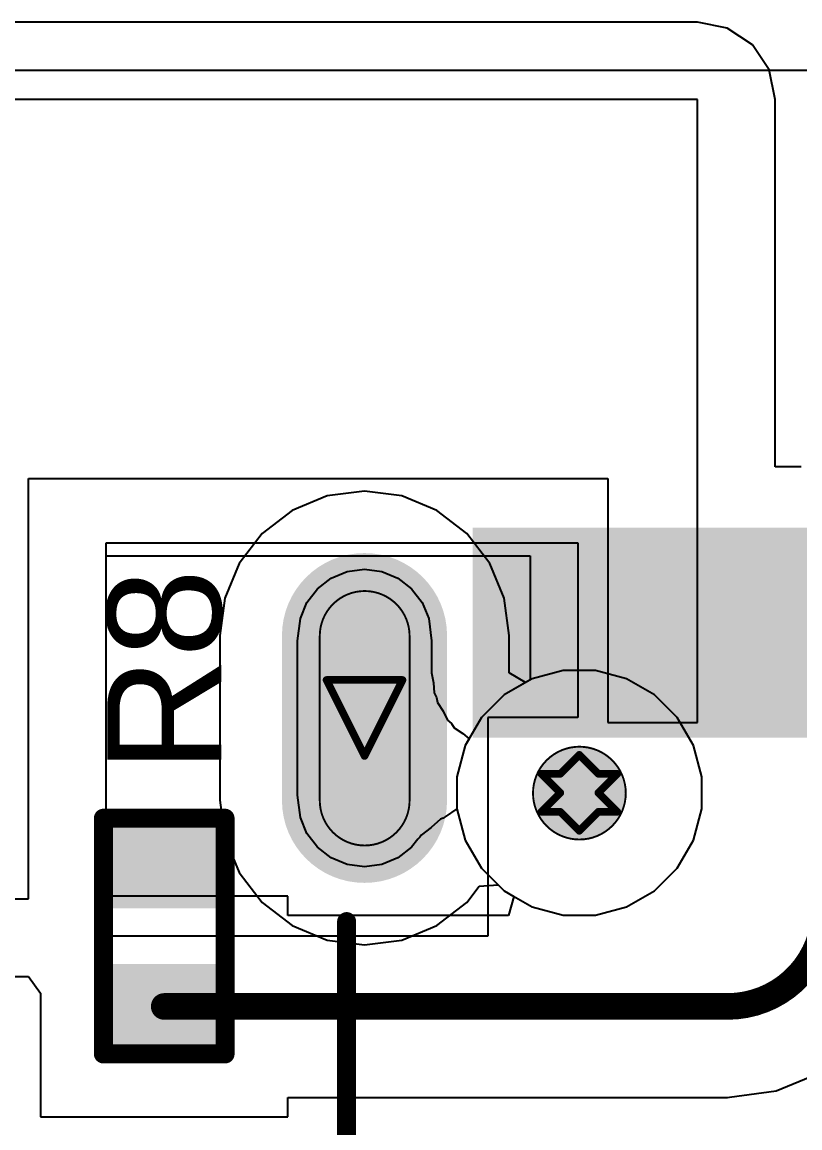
# Model space of a CAD drawing. Header units: inches. Extents: x -5 to 501, y -9 to 81.
# Drawn here: x 81.54 to 86.74, y 2.71 to 10.09 of the extents above; entities that cross this region are included whole.
import ezdxf

# ---------------------------------------------------------------- set-up
doc = ezdxf.new("R2010")
doc.units = ezdxf.units.IN
for name, color, linetype in [('Bottom Layer', 5, 'Continuous'), ('Bottom Solder', 6, 'Continuous'), ('Drill Drawing', 1, 'Continuous'), ('Ground', 16, 'Continuous'), ('Mechanical 4', 56, 'Continuous'), ('Multi-Layer', 9, 'Continuous'), ('Pad Holes', 156, 'Continuous'), ('Power', 76, 'Continuous'), ('Top Layer', 1, 'Continuous'), ('Top Overlay', 2, 'Continuous'), ('Top Paste', 8, 'Continuous'), ('Top Solder', 216, 'Continuous')]:
    doc.layers.add(name, color=color, linetype=linetype)
doc.styles.add('Arial', font='', dxfattribs={"height": 0.2})
doc.styles.get('Arial').set_extended_font_data('Arial')

msp = doc.modelspace()

# ---------------------------------------------------------------- hatches: boundary and pattern name
at = {"layer": 'Bottom Layer'}
h = msp.add_hatch(color=5, dxfattribs=at)
edge = h.paths.add_edge_path()
edge.add_arc((83.829, 5.995), 0.45, 0, 180)
edge.add_line((83.379, 5.995), (83.379, 4.895))
edge.add_arc((83.829, 4.895), 0.45, 180, 360)
edge.add_line((84.279, 4.895), (84.279, 5.995))
at = {"layer": 'Bottom Solder'}
h = msp.add_hatch(color=6, dxfattribs=at)
edge = h.paths.add_edge_path()
edge.add_arc((83.829, 5.995), 0.5516, 0, 180)
edge.add_line((83.2774, 5.995), (83.2774, 4.895))
edge.add_arc((83.829, 4.895), 0.5516, 180, 360)
edge.add_line((84.3806, 4.895), (84.3806, 5.995))
h = msp.add_hatch(color=6, dxfattribs=at)
edge = h.paths.add_edge_path()
edge.add_arc((85.264, 4.945), 0.1016, 0, 360)
at = {"layer": 'Ground'}
h = msp.add_hatch(color=16, dxfattribs=at)
edge = h.paths.add_edge_path()
edge.add_arc((83.829, 5.995), 0.45, 0, 180)
edge.add_line((83.379, 5.995), (83.379, 4.895))
edge.add_arc((83.829, 4.895), 0.45, 180, 360)
edge.add_line((84.279, 4.895), (84.279, 5.995))
at = {"layer": 'Multi-Layer'}
h = msp.add_hatch(color=9, dxfattribs=at)
edge = h.paths.add_edge_path()
edge.add_arc((83.829, 5.995), 0.45, 0, 180)
edge.add_line((83.379, 5.995), (83.379, 4.895))
edge.add_arc((83.829, 4.895), 0.45, 180, 360)
edge.add_line((84.279, 4.895), (84.279, 5.995))
at = {"layer": 'Pad Holes'}
h = msp.add_hatch(color=7, dxfattribs=at)
edge = h.paths.add_edge_path()
edge.add_arc((83.829, 4.895), 0.3, 180, 360)
edge.add_line((84.129, 4.895), (84.129, 5.995))
edge.add_arc((83.829, 5.995), 0.3, 0, 180)
edge.add_line((83.529, 5.995), (83.529, 4.895))
h = msp.add_hatch(color=7, dxfattribs=at)
edge = h.paths.add_edge_path()
edge.add_arc((85.264, 4.945), 0.31, 0, 360)
at = {"layer": 'Power'}
h = msp.add_hatch(color=76, dxfattribs=at)
edge = h.paths.add_edge_path()
edge.add_arc((83.829, 5.995), 0.45, 0, 180)
edge.add_line((83.379, 5.995), (83.379, 4.895))
edge.add_arc((83.829, 4.895), 0.45, 180, 360)
edge.add_line((84.279, 4.895), (84.279, 5.995))
at = {"layer": 'Top Layer'}
for points in [[(84.654, 6.615), (85.254, 6.615), (85.254, 5.415), (84.654, 5.415)], [(85.454, 6.615), (86.054, 6.615), (86.054, 5.415), (85.454, 5.415)], [(86.254, 6.615), (86.554, 6.615), (86.554, 5.415), (86.254, 5.415)], [(82.8084, 4.2291), (82.1734, 4.2291), (82.1734, 4.6863), (82.8084, 4.6863)], [(82.8084, 3.2893), (82.1734, 3.2893), (82.1734, 3.7465), (82.8084, 3.7465)]]:
    msp.add_hatch(color=1, dxfattribs=at).paths.add_polyline_path(points)
h = msp.add_hatch(color=1, dxfattribs=at)
edge = h.paths.add_edge_path()
edge.add_arc((83.829, 5.995), 0.45, 0, 180)
edge.add_line((83.379, 5.995), (83.379, 4.895))
edge.add_arc((83.829, 4.895), 0.45, 180, 360)
edge.add_line((84.279, 4.895), (84.279, 5.995))
at = {"layer": 'Top Paste'}
for points in [[(84.654, 6.615), (85.254, 6.615), (85.254, 5.415), (84.654, 5.415)], [(85.454, 6.615), (86.054, 6.615), (86.054, 5.415), (85.454, 5.415)], [(86.254, 6.615), (86.554, 6.615), (86.554, 5.415), (86.254, 5.415)], [(82.8084, 4.2291), (82.1734, 4.2291), (82.1734, 4.6863), (82.8084, 4.6863)], [(82.8084, 3.2893), (82.1734, 3.2893), (82.1734, 3.7465), (82.8084, 3.7465)]]:
    msp.add_hatch(color=8, dxfattribs=at).paths.add_polyline_path(points)
at = {"layer": 'Top Solder'}
for points in [[(84.5524, 6.7166), (85.3556, 6.7166), (85.3556, 5.3134), (84.5524, 5.3134)], [(85.3524, 6.7166), (86.1556, 6.7166), (86.1556, 5.3134), (85.3524, 5.3134)], [(86.1524, 6.7166), (86.6556, 6.7166), (86.6556, 5.3134), (86.1524, 5.3134)], [(86.6524, 6.7166), (87.1556, 6.7166), (87.1556, 5.3134), (86.6524, 5.3134)], [(82.8634, 4.1741), (82.1184, 4.1741), (82.1184, 4.7413), (82.8634, 4.7413)], [(82.8634, 3.2343), (82.1184, 3.2343), (82.1184, 3.8015), (82.8634, 3.8015)]]:
    msp.add_hatch(color=216, dxfattribs=at).paths.add_polyline_path(points)
h = msp.add_hatch(color=216, dxfattribs=at)
edge = h.paths.add_edge_path()
edge.add_arc((83.829, 5.995), 0.5516, 0, 180)
edge.add_line((83.2774, 5.995), (83.2774, 4.895))
edge.add_arc((83.829, 4.895), 0.5516, 180, 360)
edge.add_line((84.3806, 4.895), (84.3806, 5.995))
h = msp.add_hatch(color=216, dxfattribs=at)
edge = h.paths.add_edge_path()
edge.add_arc((85.264, 4.945), 0.1016, 0, 360)

# ---------------------------------------------------------------- linework, layer by layer
at = {"layer": 'Bottom Layer'}
for p, q in [((73.6905, 9.7733), (87.0931, 9.7733)), ((85.1563, 5.763), (84.9483, 5.7072)), ((85.3717, 5.763), (85.1563, 5.763)), ((85.5798, 5.7072), (85.3717, 5.763)), ((84.9483, 5.7072), (84.7618, 5.5996)), ((85.7663, 5.5996), (85.5798, 5.7072)), ((84.7618, 5.5996), (84.6095, 5.4473)), ((85.9186, 5.4473), (85.7663, 5.5996)), ((84.6095, 5.4473), (84.5018, 5.2607)), ((86.0263, 5.2607), (85.9186, 5.4473)), ((84.5018, 5.2607), (84.446, 5.0527)), ((86.082, 5.0527), (86.0263, 5.2607)), ((84.446, 5.0527), (84.446, 4.8373)), ((86.082, 4.8373), (86.082, 5.0527)), ((84.446, 4.8373), (84.5018, 4.6293)), ((86.0263, 4.6293), (86.082, 4.8373)), ((84.5018, 4.6293), (84.6095, 4.4427)), ((85.9186, 4.4427), (86.0263, 4.6293)), ((84.6095, 4.4427), (84.7618, 4.2904)), ((85.7663, 4.2904), (85.9186, 4.4427)), ((84.7618, 4.2904), (84.9483, 4.1827)), ((85.5798, 4.1827), (85.7663, 4.2904)), ((84.9483, 4.1827), (85.1563, 4.127)), ((85.3717, 4.127), (85.5798, 4.1827)), ((85.1563, 4.127), (85.3717, 4.127))]:
    msp.add_line(p, q, dxfattribs=at)
at = {"layer": 'Drill Drawing'}
for points in [[(83.575, 5.699, 0.0508, 0.0508, 0), (84.083, 5.699, 0.0508, 0.0508, 0)], [(83.575, 5.699, 0.0508, 0.0508, 0), (83.829, 5.191, 0.0508, 0.0508, 0)], [(83.829, 5.191, 0.0508, 0.0508, 0), (84.083, 5.699, 0.0508, 0.0508, 0)], [(85.137, 5.072, 0.0508, 0.0508, 0), (85.264, 5.199, 0.0508, 0.0508, 0)], [(85.264, 5.199, 0.0508, 0.0508, 0), (85.391, 5.072, 0.0508, 0.0508, 0)], [(85.01, 5.072, 0.0508, 0.0508, 0), (85.137, 4.945, 0.0508, 0.0508, 0)], [(85.01, 5.072, 0.0508, 0.0508, 0), (85.137, 5.072, 0.0508, 0.0508, 0)], [(85.391, 5.072, 0.0508, 0.0508, 0), (85.518, 5.072, 0.0508, 0.0508, 0)], [(85.391, 4.945, 0.0508, 0.0508, 0), (85.518, 5.072, 0.0508, 0.0508, 0)], [(85.01, 4.818, 0.0508, 0.0508, 0), (85.137, 4.945, 0.0508, 0.0508, 0)], [(85.391, 4.945, 0.0508, 0.0508, 0), (85.518, 4.818, 0.0508, 0.0508, 0)], [(85.01, 4.818, 0.0508, 0.0508, 0), (85.137, 4.818, 0.0508, 0.0508, 0)], [(85.137, 4.818, 0.0508, 0.0508, 0), (85.264, 4.691, 0.0508, 0.0508, 0)], [(85.264, 4.691, 0.0508, 0.0508, 0), (85.391, 4.818, 0.0508, 0.0508, 0)], [(85.391, 4.818, 0.0508, 0.0508, 0), (85.518, 4.818, 0.0508, 0.0508, 0)]]:
    msp.add_lwpolyline(points, format="xyseb", dxfattribs=at)
for points in [[(83.5623, 5.699, 0.0254, 0.0254, 1), (83.5877, 5.699, 0.0254, 0.0254, 1)], [(83.5623, 5.699, 0.0254, 0.0254, 1), (83.5877, 5.699, 0.0254, 0.0254, 1)], [(84.0703, 5.699, 0.0254, 0.0254, 1), (84.0957, 5.699, 0.0254, 0.0254, 1)], [(84.0703, 5.699, 0.0254, 0.0254, 1), (84.0957, 5.699, 0.0254, 0.0254, 1)], [(83.8163, 5.191, 0.0254, 0.0254, 1), (83.8417, 5.191, 0.0254, 0.0254, 1)], [(83.8163, 5.191, 0.0254, 0.0254, 1), (83.8417, 5.191, 0.0254, 0.0254, 1)], [(85.2513, 5.199, 0.0254, 0.0254, 1), (85.2767, 5.199, 0.0254, 0.0254, 1)], [(85.2513, 5.199, 0.0254, 0.0254, 1), (85.2767, 5.199, 0.0254, 0.0254, 1)], [(84.9973, 5.072, 0.0254, 0.0254, 1), (85.0227, 5.072, 0.0254, 0.0254, 1)], [(84.9973, 5.072, 0.0254, 0.0254, 1), (85.0227, 5.072, 0.0254, 0.0254, 1)], [(85.1243, 5.072, 0.0254, 0.0254, 1), (85.1497, 5.072, 0.0254, 0.0254, 1)], [(85.1243, 5.072, 0.0254, 0.0254, 1), (85.1497, 5.072, 0.0254, 0.0254, 1)], [(85.3783, 5.072, 0.0254, 0.0254, 1), (85.4037, 5.072, 0.0254, 0.0254, 1)], [(85.3783, 5.072, 0.0254, 0.0254, 1), (85.4037, 5.072, 0.0254, 0.0254, 1)], [(85.5053, 5.072, 0.0254, 0.0254, 1), (85.5307, 5.072, 0.0254, 0.0254, 1)], [(85.5053, 5.072, 0.0254, 0.0254, 1), (85.5307, 5.072, 0.0254, 0.0254, 1)], [(85.1243, 4.945, 0.0254, 0.0254, 1), (85.1497, 4.945, 0.0254, 0.0254, 1)], [(85.1243, 4.945, 0.0254, 0.0254, 1), (85.1497, 4.945, 0.0254, 0.0254, 1)], [(85.3783, 4.945, 0.0254, 0.0254, 1), (85.4037, 4.945, 0.0254, 0.0254, 1)], [(85.3783, 4.945, 0.0254, 0.0254, 1), (85.4037, 4.945, 0.0254, 0.0254, 1)], [(84.9973, 4.818, 0.0254, 0.0254, 1), (85.0227, 4.818, 0.0254, 0.0254, 1)], [(84.9973, 4.818, 0.0254, 0.0254, 1), (85.0227, 4.818, 0.0254, 0.0254, 1)], [(85.1243, 4.818, 0.0254, 0.0254, 1), (85.1497, 4.818, 0.0254, 0.0254, 1)], [(85.1243, 4.818, 0.0254, 0.0254, 1), (85.1497, 4.818, 0.0254, 0.0254, 1)], [(85.3783, 4.818, 0.0254, 0.0254, 1), (85.4037, 4.818, 0.0254, 0.0254, 1)], [(85.3783, 4.818, 0.0254, 0.0254, 1), (85.4037, 4.818, 0.0254, 0.0254, 1)], [(85.5053, 4.818, 0.0254, 0.0254, 1), (85.5307, 4.818, 0.0254, 0.0254, 1)], [(85.5053, 4.818, 0.0254, 0.0254, 1), (85.5307, 4.818, 0.0254, 0.0254, 1)], [(85.2513, 4.691, 0.0254, 0.0254, 1), (85.2767, 4.691, 0.0254, 0.0254, 1)], [(85.2513, 4.691, 0.0254, 0.0254, 1), (85.2767, 4.691, 0.0254, 0.0254, 1)]]:
    msp.add_lwpolyline(points, format="xyseb", close=True, dxfattribs=at)
at = {"layer": 'Ground'}
for p, q in [((85.1563, 5.763), (84.9483, 5.7072)), ((85.3717, 5.763), (85.1563, 5.763)), ((85.5798, 5.7072), (85.3717, 5.763)), ((84.9483, 5.7072), (84.7618, 5.5996)), ((85.7663, 5.5996), (85.5798, 5.7072)), ((84.7618, 5.5996), (84.6095, 5.4473)), ((85.9186, 5.4473), (85.7663, 5.5996)), ((84.6095, 5.4473), (84.5018, 5.2607)), ((86.0263, 5.2607), (85.9186, 5.4473)), ((84.5018, 5.2607), (84.446, 5.0527)), ((86.082, 5.0527), (86.0263, 5.2607)), ((84.446, 5.0527), (84.446, 4.8373)), ((86.082, 4.8373), (86.082, 5.0527)), ((84.446, 4.8373), (84.5018, 4.6293)), ((86.0263, 4.6293), (86.082, 4.8373)), ((84.5018, 4.6293), (84.6095, 4.4427)), ((85.9186, 4.4427), (86.0263, 4.6293)), ((84.6095, 4.4427), (84.7618, 4.2904)), ((85.7663, 4.2904), (85.9186, 4.4427)), ((84.7618, 4.2904), (84.9483, 4.1827)), ((85.5798, 4.1827), (85.7663, 4.2904)), ((84.9483, 4.1827), (85.1563, 4.127)), ((85.3717, 4.127), (85.5798, 4.1827)), ((85.1563, 4.127), (85.3717, 4.127))]:
    msp.add_line(p, q, dxfattribs=at)
at = {"layer": 'Mechanical 4'}
for points in [[(83.5301, 5.9931, 0.0127, 0.0127, -1), (84.1301, 5.9931, 0.0127, 0.0127, 0)], [(83.5301, 4.8931, 0.0127, 0.0127, 0), (83.5301, 5.9931, 0.0127, 0.0127, 0)], [(84.1301, 4.8931, 0.0127, 0.0127, 0), (84.1301, 5.9931, 0.0127, 0.0127, 0)], [(84.1301, 4.8931, 0.0127, 0.0127, -1), (83.5301, 4.8931, 0.0127, 0.0127, 0)]]:
    msp.add_lwpolyline(points, format="xyseb", dxfattribs=at)
for points in [[(83.5269, 5.9931, 0.00635, 0.00635, 1), (83.5333, 5.9931, 0.00635, 0.00635, 1)], [(83.5269, 5.9931, 0.00635, 0.00635, 1), (83.5333, 5.9931, 0.00635, 0.00635, 1)], [(84.1269, 5.9931, 0.00635, 0.00635, 1), (84.1333, 5.9931, 0.00635, 0.00635, 1)], [(84.1269, 5.9931, 0.00635, 0.00635, 1), (84.1333, 5.9931, 0.00635, 0.00635, 1)], [(85.5746, 4.9431, 0.0127, 0.0127, 1), (84.9546, 4.9431, 0.0127, 0.0127, 1)], [(84.9514, 4.9431, 0.00635, 0.00635, 1), (84.9578, 4.9431, 0.00635, 0.00635, 1)], [(85.5714, 4.9431, 0.00635, 0.00635, 1), (85.5778, 4.9431, 0.00635, 0.00635, 1)], [(83.5269, 4.8931, 0.00635, 0.00635, 1), (83.5333, 4.8931, 0.00635, 0.00635, 1)], [(83.5269, 4.8931, 0.00635, 0.00635, 1), (83.5333, 4.8931, 0.00635, 0.00635, 1)], [(84.1269, 4.8931, 0.00635, 0.00635, 1), (84.1333, 4.8931, 0.00635, 0.00635, 1)], [(84.1269, 4.8931, 0.00635, 0.00635, 1), (84.1333, 4.8931, 0.00635, 0.00635, 1)]]:
    msp.add_lwpolyline(points, format="xyseb", close=True, dxfattribs=at)
at = {"layer": 'Power'}
for p, q in [((83.829, 6.9613), (83.5789, 6.9283)), ((84.0791, 6.9283), (83.829, 6.9613)), ((83.5789, 6.9283), (83.3459, 6.8318)), ((84.3122, 6.8318), (84.0791, 6.9283)), ((83.3459, 6.8318), (83.1458, 6.6783)), ((84.5123, 6.6783), (84.3122, 6.8318)), ((83.1458, 6.6783), (82.9922, 6.4781)), ((84.6658, 6.4781), (84.5123, 6.6783)), ((82.9922, 6.4781), (82.8957, 6.2451)), ((83.7142, 6.4237), (83.829, 6.4388)), ((83.829, 6.4388), (83.9439, 6.4237)), ((84.7624, 6.2451), (84.6658, 6.4781)), ((83.5152, 6.3088), (83.6071, 6.3794)), ((83.6071, 6.3794), (83.7142, 6.4237)), ((83.9439, 6.4237), (84.051, 6.3794)), ((84.051, 6.3794), (84.1429, 6.3088)), ((83.4446, 6.2169), (83.5152, 6.3088)), ((84.1429, 6.3088), (84.2134, 6.2169)), ((82.8957, 6.2451), (82.8628, 5.995)), ((83.4003, 6.1099), (83.4446, 6.2169)), ((84.2134, 6.2169), (84.2578, 6.1099)), ((84.7953, 5.995), (84.7624, 6.2451)), ((83.3807, 5.961), (83.4003, 6.1099)), ((84.2578, 6.1099), (84.2773, 5.961)), ((82.8628, 5.995), (82.8628, 4.895)), ((84.7953, 5.7459), (84.7953, 5.995)), ((83.3807, 4.9289), (83.3807, 5.961)), ((84.2773, 5.961), (84.2773, 5.7459)), ((85.1563, 5.763), (84.9483, 5.7072)), ((85.3717, 5.763), (85.1563, 5.763)), ((85.5798, 5.7072), (85.3717, 5.763)), ((84.2773, 5.7459), (84.2906, 5.6795)), ((84.9053, 5.6824), (84.7953, 5.7459)), ((84.9483, 5.7072), (84.9053, 5.6824)), ((85.7663, 5.5996), (85.5798, 5.7072)), ((84.2906, 5.6795), (84.295, 5.6119)), ((84.295, 5.6119), (84.3101, 5.5812)), ((84.3101, 5.5812), (84.3168, 5.5477)), ((84.3168, 5.5477), (84.3544, 5.4914)), ((85.9186, 5.4473), (85.7663, 5.5996)), ((84.3544, 5.4914), (84.3844, 5.4306)), ((84.3844, 5.4306), (84.4101, 5.4081)), ((84.4101, 5.4081), (84.429, 5.3797)), ((86.0263, 5.2607), (85.9186, 5.4473)), ((84.429, 5.3797), (84.4854, 5.342)), ((84.4854, 5.342), (84.5274, 5.3052)), ((84.5018, 5.2607), (84.446, 5.0527)), ((84.5274, 5.3052), (84.5018, 5.2607)), ((86.082, 5.0527), (86.0263, 5.2607)), ((84.446, 5.0527), (84.446, 4.8373)), ((86.082, 4.8373), (86.082, 5.0527)), ((82.8628, 4.895), (82.8957, 4.6449)), ((83.4003, 4.7801), (83.3807, 4.9289)), ((84.446, 4.8373), (84.3671, 4.7856)), ((86.0263, 4.6293), (86.082, 4.8373)), ((83.4446, 4.6731), (83.4003, 4.7801)), ((84.3372, 4.7696), (84.2737, 4.7139)), ((84.3534, 4.7751), (84.3372, 4.7696)), ((84.3671, 4.7856), (84.3534, 4.7751)), ((83.5152, 4.5811), (83.4446, 4.6731)), ((84.2067, 4.6625), (84.1981, 4.6477)), ((84.2737, 4.7139), (84.2067, 4.6625)), ((82.8957, 4.6449), (82.9922, 4.4119)), ((83.6071, 4.5106), (83.5152, 4.5811)), ((84.1429, 4.5811), (84.051, 4.5106)), ((84.1852, 4.6363), (84.1429, 4.5811)), ((84.1981, 4.6477), (84.1852, 4.6363)), ((85.9186, 4.4427), (86.0263, 4.6293)), ((83.7142, 4.4663), (83.6071, 4.5106)), ((84.051, 4.5106), (83.9439, 4.4663)), ((83.829, 4.4511), (83.7142, 4.4663)), ((83.9439, 4.4663), (83.829, 4.4511)), ((85.7663, 4.2904), (85.9186, 4.4427)), ((82.9922, 4.4119), (83.1458, 4.2117)), ((84.5123, 4.2117), (84.5961, 4.321)), ((84.5961, 4.321), (84.7229, 4.3293)), ((84.7229, 4.3293), (84.7618, 4.2904)), ((84.7618, 4.2904), (84.9483, 4.1827)), ((85.5798, 4.1827), (85.7663, 4.2904)), ((83.1458, 4.2117), (83.3459, 4.0582)), ((84.3122, 4.0582), (84.5123, 4.2117)), ((84.9483, 4.1827), (85.1563, 4.127)), ((85.3717, 4.127), (85.5798, 4.1827)), ((85.1563, 4.127), (85.3717, 4.127)), ((83.3459, 4.0582), (83.5789, 3.9617)), ((84.0791, 3.9617), (84.3122, 4.0582)), ((83.5789, 3.9617), (83.829, 3.9287)), ((83.829, 3.9287), (84.0791, 3.9617))]:
    msp.add_line(p, q, dxfattribs=at)
at = {"layer": 'Top Layer'}
for p, q in [((86.054, 10.0938), (77.1332, 10.0938)), ((86.2522, 10.0543), (86.054, 10.0938)), ((86.4203, 9.942), (86.2522, 10.0543)), ((86.5326, 9.774), (86.4203, 9.942)), ((86.572, 9.5758), (86.5326, 9.774)), ((86.054, 9.5758), (77.1332, 9.5758)), ((86.054, 5.415), (86.054, 9.5758)), ((86.572, 7.123), (86.572, 9.5758)), ((86.7452, 7.123), (86.572, 7.123)), ((81.5848, 4.2364), (81.5848, 7.0452)), ((81.5848, 7.0452), (85.454, 7.0452)), ((85.454, 7.0452), (85.454, 5.415)), ((82.1028, 6.615), (85.254, 6.615)), ((82.1028, 3.9878), (82.1028, 6.615)), ((85.254, 6.615), (85.254, 5.4473)), ((82.1028, 4.2545), (82.1028, 6.5272)), ((82.1028, 6.5272), (84.9361, 6.5272)), ((84.9361, 6.5272), (84.9361, 5.7002)), ((84.9361, 5.7002), (84.7618, 5.5996)), ((84.7618, 5.5996), (84.6095, 5.4473)), ((84.6095, 5.4473), (84.5018, 5.2607)), ((85.254, 5.4473), (84.654, 5.4473)), ((84.654, 5.4473), (84.654, 3.9878)), ((85.454, 5.415), (86.054, 5.415)), ((84.5018, 5.2607), (84.446, 5.0527)), ((84.446, 5.0527), (84.446, 4.8373)), ((84.446, 4.8373), (84.5018, 4.6293)), ((84.5018, 4.6293), (84.6095, 4.4427)), ((84.6095, 4.4427), (84.7618, 4.2904)), ((84.7618, 4.2904), (84.8258, 4.2535)), ((77.1332, 4.2364), (81.5848, 4.2364)), ((83.3164, 4.2545), (82.1028, 4.2545)), ((83.3164, 4.1265), (83.3164, 4.2545)), ((84.8258, 4.2535), (84.7917, 4.1265)), ((84.7917, 4.1265), (83.3164, 4.1265)), ((84.654, 3.9878), (82.1028, 3.9878)), ((77.1332, 3.7184), (81.5848, 3.7184)), ((81.5848, 3.7184), (81.6654, 3.6077)), ((81.6654, 3.6077), (81.6654, 2.7813)), ((86.5795, 2.9531), (86.8829, 3.0787)), ((83.3164, 2.7813), (83.3164, 2.9093)), ((83.3164, 2.9093), (86.254, 2.9093)), ((86.254, 2.9093), (86.2679, 2.9121)), ((86.2679, 2.9121), (86.5795, 2.9531)), ((81.6654, 2.7813), (83.3164, 2.7813))]:
    msp.add_line(p, q, dxfattribs=at)
for points in [[(86.904, 4.1679, 0.1778, 0.1778, -0.414214), (86.254, 3.5179, 0.1778, 0.1778, 0)], [(82.4909, 3.5179, 0.1778, 0.1778, 0), (86.254, 3.5179, 0.1778, 0.1778, 0)]]:
    msp.add_lwpolyline(points, format="xyseb", dxfattribs=at)
for points in [[(82.4465, 3.5179, 0.0889, 0.0889, 1), (82.5354, 3.5179, 0.0889, 0.0889, 1)], [(86.2096, 3.5179, 0.0889, 0.0889, 1), (86.2985, 3.5179, 0.0889, 0.0889, 1)], [(86.2096, 3.5179, 0.0889, 0.0889, 1), (86.2985, 3.5179, 0.0889, 0.0889, 1)]]:
    msp.add_lwpolyline(points, format="xyseb", close=True, dxfattribs=at)
at = {"layer": 'Top Overlay'}
for points in [[(82.0845, 4.7752, 0.127, 0.127, 0), (82.8973, 4.7752, 0.127, 0.127, 0)], [(82.0845, 3.2004, 0.127, 0.127, 0), (82.0845, 4.7752, 0.127, 0.127, 0)], [(82.8973, 3.2004, 0.127, 0.127, 0), (82.8973, 4.7752, 0.127, 0.127, 0)], [(82.9227, 3.175, 0.00323, 0.00323, 0), (82.9227, 4.8006, 0.00323, 0.00323, 0)], [(83.7094, 4.0846, 0.127, 0.127, 0), (83.7094, 2.459, 0.127, 0.127, 0)], [(82.0845, 3.2004, 0.127, 0.127, 0), (82.8973, 3.2004, 0.127, 0.127, 0)]]:
    msp.add_lwpolyline(points, format="xyseb", dxfattribs=at)
for points in [[(82.0528, 4.7752, 0.0635, 0.0635, 1), (82.1163, 4.7752, 0.0635, 0.0635, 1)], [(82.0528, 4.7752, 0.0635, 0.0635, 1), (82.1163, 4.7752, 0.0635, 0.0635, 1)], [(82.8656, 4.7752, 0.0635, 0.0635, 1), (82.9291, 4.7752, 0.0635, 0.0635, 1)], [(82.8656, 4.7752, 0.0635, 0.0635, 1), (82.9291, 4.7752, 0.0635, 0.0635, 1)], [(82.9219, 4.8006, 0.00161, 0.00161, 1), (82.9236, 4.8006, 0.00161, 0.00161, 1)], [(83.6777, 4.0846, 0.0635, 0.0635, 1), (83.7412, 4.0846, 0.0635, 0.0635, 1)], [(82.0528, 3.2004, 0.0635, 0.0635, 1), (82.1163, 3.2004, 0.0635, 0.0635, 1)], [(82.0528, 3.2004, 0.0635, 0.0635, 1), (82.1163, 3.2004, 0.0635, 0.0635, 1)], [(82.8656, 3.2004, 0.0635, 0.0635, 1), (82.9291, 3.2004, 0.0635, 0.0635, 1)], [(82.8656, 3.2004, 0.0635, 0.0635, 1), (82.9291, 3.2004, 0.0635, 0.0635, 1)], [(82.9219, 3.175, 0.00161, 0.00161, 1), (82.9236, 3.175, 0.00161, 0.00161, 1)]]:
    msp.add_lwpolyline(points, format="xyseb", close=True, dxfattribs=at)

# ---------------------------------------------------------------- texts
at = {"layer": 'Top Overlay', "style": 'Arial'}
msp.add_text('R8', height=0.762, rotation=90, dxfattribs=at).set_placement((82.8718, 5.0802))

doc.saveas('drawing.dxf')
